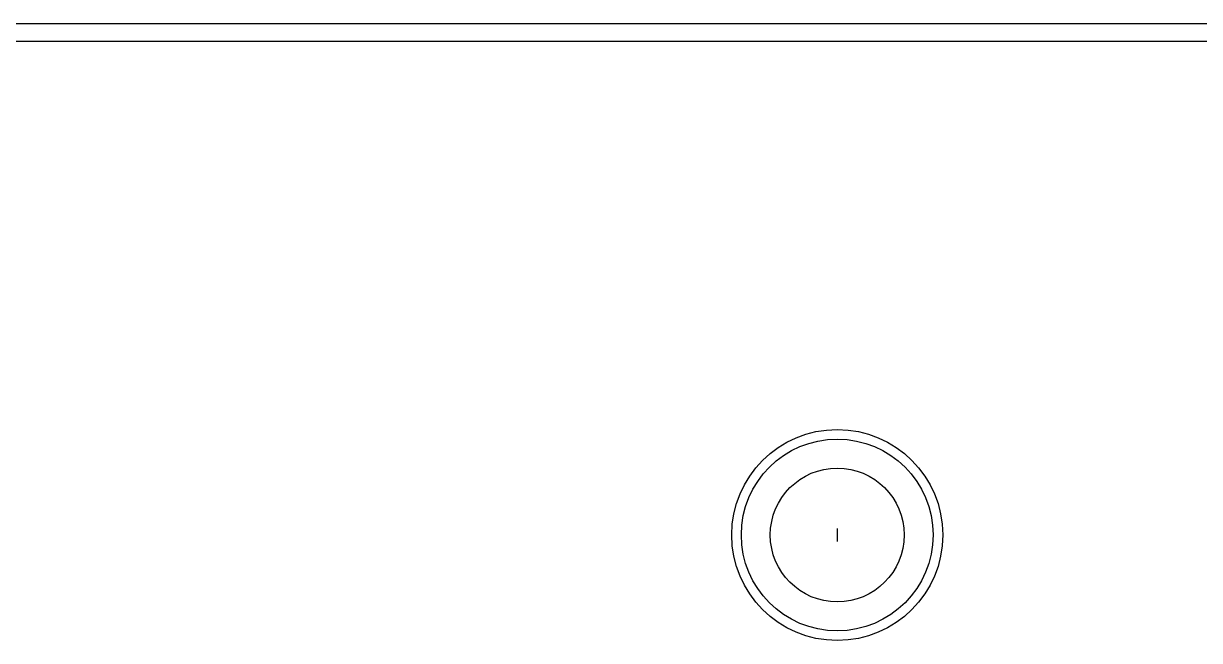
# Model space of a CAD drawing. Extents: x -615 to 711, y 0 to 128.
# Drawn here: x 17.57 to 35.97, y 106.85 to 116.5 of the extents above; entities that cross this region are included whole.
import ezdxf

# ---------------------------------------------------------------- set-up
doc = ezdxf.new("R2010")
doc.units = 0
for name, color, linetype in [('CONSTRUCTION', 7, 'CONTINUOUS'), ('DXF_EG_PANEL_1_0_MODEL_DX0', 7, 'CONTINUOUS'), ('LAYER1', 7, 'CONTINUOUS')]:
    doc.layers.add(name, color=color, linetype=linetype)

msp = doc.modelspace()

# ---------------------------------------------------------------- linework, layer by layer
at = {"layer": 'CONSTRUCTION', "color": 6}
msp.add_line((-614.803, 116.224), (710.947, 116.224), dxfattribs=at)
at = {"layer": 'DXF_EG_PANEL_1_0_MODEL_DX0', "color": 178}
msp.add_circle((30.3, 108.5), 1.65, dxfattribs=at)
at = {"layer": 'DXF_EG_PANEL_1_0_MODEL_DX0', "color": 1}
msp.add_circle((30.3, 108.5), 1.5, dxfattribs=at)
at = {"layer": 'LAYER1', "color": 7}
for p, q in [((1.3, 116.5), (59.3, 116.5)), ((30.3, 108.6), (30.3, 108.4))]:
    msp.add_line(p, q, dxfattribs=at)
msp.add_circle((30.3, 108.5), 1.047, dxfattribs=at)

doc.saveas('drawing.dxf')
